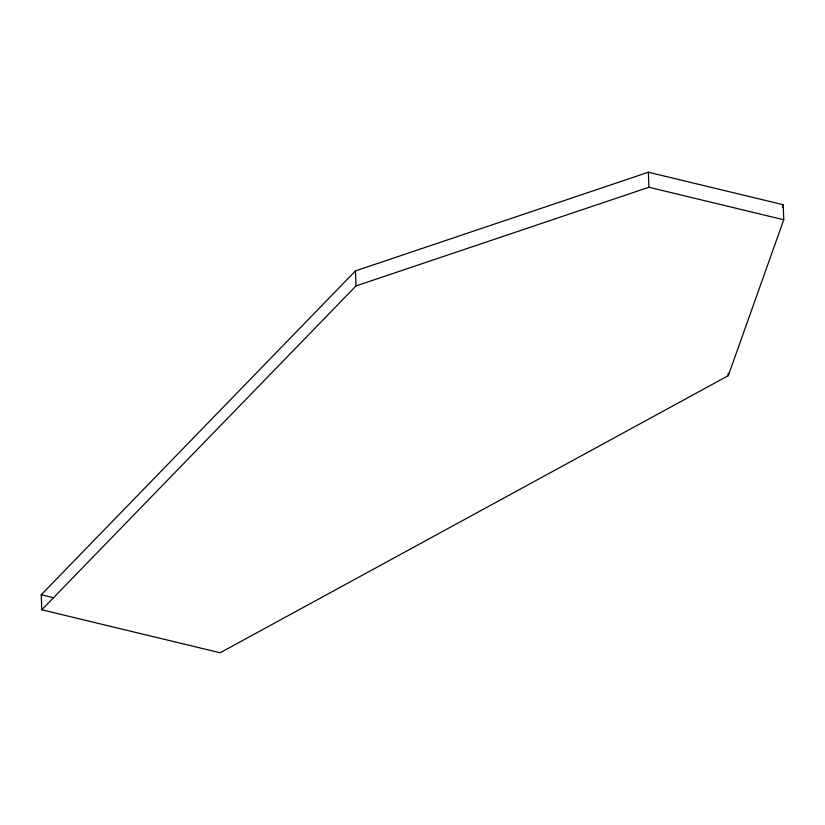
<?xml version="1.0" encoding="UTF-8"?>
<svg xmlns="http://www.w3.org/2000/svg" width="825" height="825" viewBox="0 0 825 825"><rect width="100%" height="100%" fill="white"/><g stroke="black" fill="none" stroke-linecap="round" stroke-linejoin="round"><path stroke-width="1.24" d="M782.337 207.147L783.203 204.724L648.378 172.219L355.472 270.899L41.25 594.753L41.797 609.788L220.141 652.781L728.279 375.674L783.75 219.759L783.203 204.724M41.797 609.788L356.018 285.935L648.924 187.254L783.75 219.759M41.25 594.753L53.718 597.754M728.186 373.168L728.279 375.674M648.378 172.219L648.924 187.254M355.472 270.899L356.018 285.935"/></g></svg>
